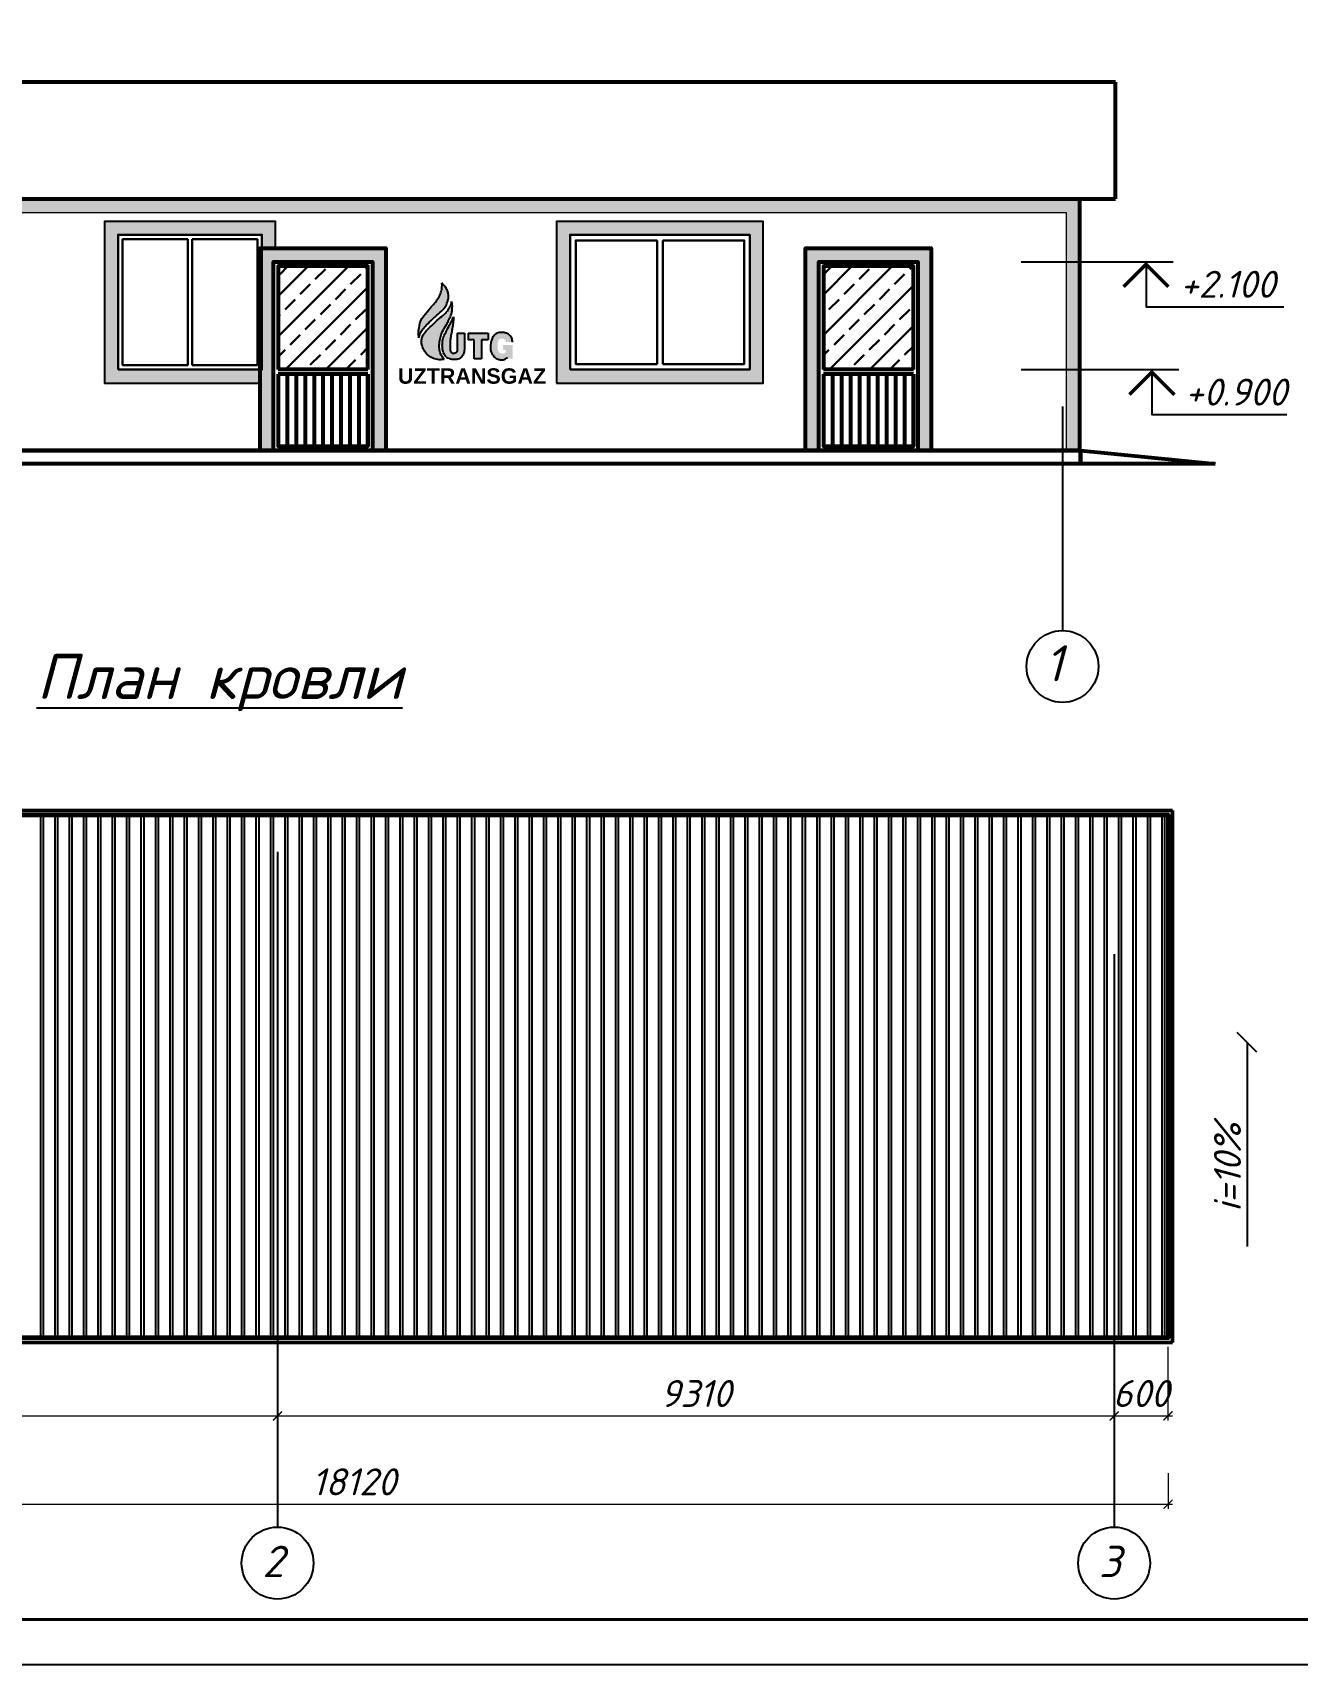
# Model space of a CAD drawing. Extents: x 108150 to 142535, y -18867 to -9422.
# Drawn here: x 134697.2 to 134837.9, y -16848.3 to -16666.8 of the extents above; entities that cross this region are included whole.
import ezdxf
from ezdxf.enums import TextEntityAlignment as Align

# ---------------------------------------------------------------- set-up
doc = ezdxf.new("R2010")
doc.units = 0
doc.header["$MEASUREMENT"] = 0
doc.header["$PDMODE"] = 32
doc.header["$PDSIZE"] = 0.6
doc.layers.add('12321', color=7, linetype='Continuous')
doc.layers.add('PDF2_Text', color=5, linetype='Continuous')
doc.layers.add('Размер', color=8, linetype='Continuous', lineweight=30)
doc.styles.add('PDF Arial', font='arial.ttf')
doc.styles.add('ГОСТ -3', font='isocpeui.ttf', dxfattribs={"height": 3})
doc.styles.add('ГОСТ 300', font='isocpeui.ttf', dxfattribs={"height": 300})
doc.styles.add('ГОСТ-3', font='isocpeur.ttf', dxfattribs={"oblique": 15, "height": 3})
doc.styles.add('ГОСТ3', font='isocpeur.ttf', dxfattribs={"oblique": 15, "height": 3})
doc.dimstyles.new('100-3А', dxfattribs={"dimtxt": 3, "dimasz": 1, "dimexe": 0.5, "dimexo": 1, "dimgap": 1, "dimtad": 1, "dimdec": 0, "dimlfac": 100, "dimtxsty": 'ГОСТ -3', "dimblk": 'ARCHTICK', "dimcen": 2.5, "dimdle": 0.5, "dimclrd": 7, "dimclre": 7, "dimclrt": 7, "dimadec": 0, "dimazin": 0, "dimtfac": 1, "dimtdec": 0, "dimtmove": 0, "dimatfit": 0, "dimldrblk": 'DOT', "dimfxl": 1, "dimlwd": 15, "dimlwe": 15, "dimarcsym": 0})
doc.dimstyles.new('200', dxfattribs={"dimtxt": 3, "dimasz": 2.2, "dimexe": 3, "dimexo": 1, "dimgap": 1, "dimtad": 1, "dimdec": 0, "dimlfac": 200, "dimtxsty": 'ГОСТ3', "dimblk": 'OBLIQUE', "dimcen": 2.5, "dimdle": 3, "dimclrd": 256, "dimclre": 256, "dimclrt": 2, "dimadec": 0, "dimazin": 0, "dimtfac": 1, "dimtdec": 0, "dimtmove": 1, "dimatfit": 3, "dimldrblk": 'OBLIQUE', "dimfxl": 1, "dimlwd": -1, "dimlwe": -1, "dimarcsym": 0})

# ---------------------------------------------------------------- blocks, each defined once
blk = doc.blocks.new('_ArchTick')
at = {"color": 0, "linetype": 'ByBlock', "const_width": 0.15}
blk.add_lwpolyline([(-0.5, -0.5), (0.5, 0.5)], dxfattribs=at)
blk = doc.blocks.new('_Dot')
at = {"color": 0, "linetype": 'ByBlock', "lineweight": -2}
blk.add_line((-0.5, 0), (-1, 0), dxfattribs=at)
at = {"color": 0, "linetype": 'ByBlock', "const_width": 0.5}
blk.add_lwpolyline([(-0.25, 0, 1), (0.25, 0, 1)], format="xyb", close=True, dxfattribs=at)
blk = doc.blocks.new('*D2858')
at = {"color": 7, "lineweight": 15, "transparency": 16777216}
for p, q in [((134823.51, -16813.01), (134823.51, -16821.19)), ((134817.01, -16820.69), (134824.01, -16820.69)), ((134817.51, -16820.64), (134817.51, -16821.19))]:
    blk.add_line(p, q, dxfattribs=at)
at = {"layer": 'Defpoints', "color": 0, "lineweight": 0, "transparency": 16777216}
for p in [(134823.51, -16812.01), (134817.51, -16819.64), (134823.51, -16820.69)]:
    blk.add_point(p, dxfattribs=at)
at = {"color": 7, "lineweight": 15, "transparency": 16777216, "rotation": 180}
blk.add_blockref('_ArchTick', (134817.51, -16820.69), dxfattribs=at)
at = {"color": 7, "lineweight": 15, "transparency": 16777216}
blk.add_blockref('_ArchTick', (134823.51, -16820.69), dxfattribs=at)
at = {"color": 7, "lineweight": 25, "transparency": 16777216, "insert": (134820.51, -16818.19), "char_height": 3, "attachment_point": 5, "style": 'ГОСТ -3'}
blk.add_mtext('600', dxfattribs=at)
blk = doc.blocks.new('_Oblique')
at = {"color": 0, "linetype": 'ByBlock', "lineweight": -2}
blk.add_line((-0.5, -0.5), (0.5, 0.5), dxfattribs=at)

msp = doc.modelspace()

# ---------------------------------------------------------------- hatches: boundary and pattern name
at = {"lineweight": 30}
h = msp.add_hatch(dxfattribs=at)
h.set_pattern_fill('ANSI33', color=116, scale=0.5, style=0)
h.set_pattern_definition([(45, (142186.155, -8040.0336), (-2.245064, 2.245064), []), (45, (142188.4, -8040.0336), (-2.245064, 2.245064), [1.5875, -0.79375])])
h.paths.add_polyline_path([(134724.4761, -16704.2551), (134734.471, -16704.2551), (134734.471, -16692.7551), (134724.4761, -16692.7551)])
h = msp.add_hatch(dxfattribs=at)
h.set_pattern_fill('ANSI33', color=116, scale=0.5, style=0)
h.set_pattern_definition([(45, (142125.455, -8040.0336), (-2.245064, 2.245064), []), (45, (142127.7, -8040.0336), (-2.245064, 2.245064), [1.5875, -0.79375])])
h.paths.add_polyline_path([(134785.1761, -16704.2551), (134795.171, -16704.2551), (134795.171, -16692.7551), (134785.1761, -16692.7551)])
at = {"layer": '12321', "lineweight": 25, "ltscale": 2}
h = msp.add_hatch(color=150, dxfattribs=at)
h.dxf.hatch_style = 1
edge = h.paths.add_edge_path()
edge.add_spline(control_points=[(134740.1483, -16700.7312), (134740.1822, -16700.5525), (134740.247, -16700.2119), (134740.5841, -16699.7395), (134741.0525, -16699.2052), (134741.6052, -16698.6851), (134742.1615, -16698.1859), (134742.6567, -16697.7764), (134743.0862, -16697.3219), (134743.2844, -16696.847), (134743.4399, -16696.3695), (134743.4625, -16695.8642), (134743.2774, -16695.3669), (134743.0796, -16694.9928), (134742.8429, -16694.7859), (134742.7409, -16694.6614), (134742.7044, -16694.6168)], knot_values=[0, 0, 0, 0, 0.65262368, 1.24415385, 2.07205185, 3.24322824, 3.99568422, 4.78694288, 5.58412811, 6.23189658, 6.63475004, 7.41227919, 8.00347945, 8.55049052, 8.92540985, 9.13504268, 9.13504268, 9.13504268, 9.13504268], degree=3, periodic=0)
edge.add_spline(control_points=[(134742.7044, -16694.6168), (134742.7088, -16694.6673), (134742.7216, -16694.8118), (134742.7149, -16695.0828), (134742.6771, -16695.3898), (134742.5752, -16695.7884), (134742.4059, -16696.1578), (134742.1404, -16696.5437), (134741.8178, -16696.939), (134741.3093, -16697.5065), (134740.7875, -16698.1645), (134740.2913, -16698.8028), (134740.1896, -16699.4632), (134740.0548, -16700.0774), (134740.1185, -16700.5233), (134740.1483, -16700.7312)], knot_values=[0, 0, 0, 0, 0.18418989, 0.52701642, 0.98252192, 1.30517237, 2.01955057, 2.44300816, 3.0053773, 3.87300675, 5.20552501, 6.08634623, 6.73187857, 7.59829413, 8.3548451, 8.3548451, 8.3548451, 8.3548451], degree=3, periodic=0)
at = {"layer": '12321', "lineweight": 25, "ltscale": 2, "true_color": 0x41c20a}
h = msp.add_hatch(color=82, dxfattribs=at)
h.dxf.hatch_style = 1
edge = h.paths.add_edge_path()
edge.add_spline(control_points=[(134742.9453, -16703.1346), (134742.7942, -16702.9213), (134742.5389, -16702.5609), (134742.3856, -16701.8616), (134742.4265, -16701.1997), (134742.5685, -16700.5564), (134742.7881, -16699.8935), (134743.162, -16699.3498), (134743.467, -16698.7457), (134743.7015, -16698.3178), (134743.8123, -16697.8853), (134743.8496, -16697.5356), (134743.8762, -16697.205), (134743.8604, -16696.9216), (134743.8052, -16696.7609), (134743.7794, -16696.6858)], knot_values=[0, 0, 0, 0, 0.93906504, 1.58641256, 2.55609072, 3.32548638, 3.97929394, 5.07858464, 5.70029287, 6.44274251, 6.83971772, 7.31315143, 7.71891525, 8.04633, 8.33374548, 8.33374548, 8.33374548, 8.33374548], degree=3, periodic=0)
edge.add_spline(control_points=[(134743.7794, -16696.6858), (134743.7636, -16696.7682), (134743.7303, -16696.9425), (134743.6094, -16697.3041), (134743.3492, -16697.6649), (134742.9367, -16698.1576), (134742.2889, -16698.6343), (134741.629, -16699.2972), (134740.9547, -16699.8849), (134740.5746, -16700.4512), (134740.4197, -16700.9882), (134740.4478, -16701.4686), (134740.58, -16701.8467), (134740.79, -16702.2367), (134741.0821, -16702.6158), (134741.6135, -16702.9711), (134742.2492, -16703.1849), (134742.7076, -16703.1518), (134742.9453, -16703.1346)], knot_values=[0, 0, 0, 0, 0.30483347, 0.644486, 1.37610387, 1.89989162, 2.9776504, 4.27522078, 5.29921557, 6.22162942, 6.70405443, 7.3059298, 7.93679857, 8.14336124, 8.91603044, 9.64390534, 10.44042725, 11.29890269, 11.29890269, 11.29890269, 11.29890269], degree=3, periodic=0)
at = {"layer": '12321', "lineweight": 25, "ltscale": 2}
h = msp.add_hatch(color=170, dxfattribs=at)
h.dxf.hatch_style = 1
edge = h.paths.add_edge_path()
edge.add_line((134745.2012, -16700.1851), (134744.4126, -16700.1851))
edge.add_line((134744.4126, -16700.1851), (134744.4126, -16702.0139))
edge.add_spline(control_points=[(134744.4126, -16702.0139), (134744.402, -16702.1054), (134744.3853, -16702.2488), (134744.2485, -16702.4239), (134744.073, -16702.4581), (134743.8948, -16702.4699), (134743.7661, -16702.3608), (134743.6896, -16702.2057), (134743.6577, -16702.0202), (134743.6613, -16701.71), (134743.647, -16701.3251), (134743.6801, -16700.8995), (134743.7301, -16700.4814), (134743.8341, -16700.0847), (134743.8912, -16699.5858), (134744.0267, -16699.0406), (134744.0188, -16698.6112), (134744.0146, -16698.3826)], knot_values=[0, 0, 0, 0, 0.32175029, 0.50372886, 0.7413174, 0.93122956, 1.11213119, 1.29654799, 1.53988838, 1.77020295, 2.39711599, 2.90378622, 3.28253457, 3.88886889, 4.35336348, 5.06194669, 5.86905617, 5.86905617, 5.86905617, 5.86905617], degree=3, periodic=0)
edge.add_spline(control_points=[(134744.0146, -16698.3826), (134744.0066, -16698.4001), (134743.9216, -16698.5848), (134743.7188, -16699.0041), (134743.3846, -16699.6119), (134743.0528, -16700.2507), (134742.7662, -16700.8851), (134742.7557, -16701.3289), (134742.7503, -16701.5562)], knot_values=[0, 0, 0, 0, 0.06833028, 0.72117683, 1.65163806, 2.52459263, 3.28438922, 4.0823675, 4.0823675, 4.0823675, 4.0823675], degree=3, periodic=0)
edge.add_spline(control_points=[(134742.7503, -16701.5562), (134742.7534, -16701.6177), (134742.7652, -16701.8525), (134742.8116, -16702.2584), (134743.0313, -16702.7565), (134743.517, -16703.0722), (134744.0734, -16703.1836), (134744.621, -16703.0804), (134745.026, -16702.7567), (134745.1765, -16702.3521), (134745.1946, -16702.0998), (134745.2012, -16702.0066)], knot_values=[0, 0, 0, 0, 0.2184505, 0.83381126, 1.44661398, 2.07318585, 2.80467327, 3.4162574, 3.99187545, 4.55748986, 4.88904194, 4.88904194, 4.88904194, 4.88904194], degree=3, periodic=0)
edge.add_line((134745.2012, -16702.0066), (134745.2012, -16700.1851))
h = msp.add_hatch(color=170, dxfattribs=at)
h.dxf.hatch_style = 1
h.paths.add_polyline_path([(134747.1076, -16700.9479), (134747.8441, -16700.9479), (134747.8441, -16700.1851), (134745.6124, -16700.1851), (134745.6124, -16700.9479), (134746.305, -16700.9479), (134746.305, -16703.0589), (134747.1076, -16703.0589)])
h = msp.add_hatch(color=170, dxfattribs=at)
h.dxf.hatch_style = 1
edge = h.paths.add_edge_path()
edge.add_spline(control_points=[(134750.5577, -16701.1862), (134750.5544, -16701.1153), (134750.5475, -16700.9677), (134750.4819, -16700.7445), (134750.3654, -16700.5377), (134750.2249, -16700.4026), (134750.0891, -16700.3065), (134749.9687, -16700.2276), (134749.8017, -16700.1813), (134749.6176, -16700.1318), (134749.3628, -16700.1332), (134749.0428, -16700.1191), (134748.6653, -16700.2546), (134748.3821, -16700.5839), (134748.201, -16700.9619), (134748.107, -16701.4569), (134748.0912, -16701.9133), (134748.1949, -16702.3258), (134748.3663, -16702.6043), (134748.5681, -16702.9185), (134748.8751, -16703.0779), (134749.1403, -16703.1528), (134749.3353, -16703.176), (134749.5314, -16703.1623), (134749.7095, -16703.0924), (134749.8567, -16702.996), (134749.9573, -16702.9304), (134749.9984, -16702.9036)], knot_values=[0, 0, 0, 0, 0.25111067, 0.5227896, 0.81665353, 1.0828984, 1.20521301, 1.40771753, 1.58789185, 1.81639069, 2.08087123, 2.48608788, 2.94981708, 3.44112246, 3.985778, 4.42046793, 5.22027539, 5.58514014, 5.90745935, 6.37746939, 6.88525477, 7.08490717, 7.35582828, 7.57743803, 7.77434882, 8.02634128, 8.20040993, 8.20040993, 8.20040993, 8.20040993], degree=3, periodic=0)
edge.add_line((134749.9984, -16702.9036), (134749.9984, -16703.0531))
edge.add_line((134749.9984, -16703.0531), (134750.5967, -16703.0531))
edge.add_line((134750.5967, -16703.0531), (134750.5967, -16701.5287))
edge.add_line((134750.5967, -16701.5287), (134749.5195, -16701.5287))
edge.add_line((134749.5195, -16701.5287), (134749.5195, -16702.081))
edge.add_line((134749.5195, -16702.081), (134749.8536, -16702.081))
edge.add_spline(control_points=[(134749.8536, -16702.081), (134749.8571, -16702.1342), (134749.8642, -16702.2403), (134749.7766, -16702.3757), (134749.6293, -16702.4702), (134749.4497, -16702.4642), (134749.2408, -16702.4696), (134749.0421, -16702.3427), (134748.9402, -16702.1025), (134748.8995, -16701.8322), (134748.9108, -16701.5377), (134748.9106, -16701.2787), (134748.9469, -16701.058), (134749.051, -16700.8909), (134749.2443, -16700.787), (134749.4665, -16700.7825), (134749.668, -16700.8725), (134749.8035, -16701.0179), (134749.8062, -16701.1397), (134749.8072, -16701.1862)], knot_values=[0, 0, 0, 0, 0.18476977, 0.36821541, 0.54027769, 0.78268383, 0.98616211, 1.27703997, 1.54700192, 1.88874392, 2.2406241, 2.58982635, 2.80813824, 3.0254609, 3.2613069, 3.55693344, 3.77661183, 4.03780399, 4.19947695, 4.19947695, 4.19947695, 4.19947695], degree=3, periodic=0)
edge.add_line((134749.8072, -16701.1862), (134750.5577, -16701.1862))
at = {"layer": 'Размер', "linetype": 'Continuous', "lineweight": 0}
h = msp.add_hatch(color=5, dxfattribs=at)
h.dxf.hatch_style = 1
h.paths.add_polyline_path([(134813.671, -16685.2551), (134640.671, -16685.2551), (134640.671, -16713.2551), (134642.171, -16713.2551), (134642.171, -16686.7551), (134812.171, -16686.7551), (134812.171, -16713.2551), (134813.671, -16713.2551)])
h = msp.add_hatch(color=5, dxfattribs=at)
h.dxf.hatch_style = 1
h.paths.add_polyline_path([(134724.171, -16687.7551), (134705.171, -16687.7551), (134705.171, -16705.7551), (134722.471, -16705.7551), (134722.471, -16704.2551), (134706.671, -16704.2551), (134706.671, -16689.2551), (134722.671, -16689.2551), (134722.671, -16690.7551), (134724.171, -16690.7551)])
h = msp.add_hatch(color=5, dxfattribs=at)
h.dxf.hatch_style = 1
h.paths.add_polyline_path([(134778.4696, -16687.7551), (134755.4696, -16687.7551), (134755.4696, -16705.7551), (134778.4696, -16705.7551)])
h.paths.add_polyline_path([(134776.9696, -16689.2551), (134776.9696, -16704.2551), (134756.9696, -16704.2551), (134756.9696, -16689.2551)], flags=16)
h.paths.add_polyline_path([(134766.6571, -16689.8801), (134766.6571, -16703.6301), (134757.5946, -16703.6301), (134757.5946, -16689.8801)], flags=0)
h.paths.add_polyline_path([(134767.2821, -16689.8801), (134776.3446, -16689.8801), (134776.3446, -16703.6301), (134767.2821, -16703.6301)], flags=0)
h = msp.add_hatch(color=5, dxfattribs=at)
h.dxf.hatch_style = 1
h.paths.add_polyline_path([(134736.471, -16690.7551), (134722.471, -16690.7551), (134722.471, -16713.2551), (134723.971, -16713.2551), (134723.971, -16692.2551), (134734.971, -16692.2551), (134734.971, -16713.2551), (134736.471, -16713.2551)])
h = msp.add_hatch(color=5, dxfattribs=at)
h.dxf.hatch_style = 1
h.paths.add_polyline_path([(134784.671, -16692.2551), (134795.671, -16692.2551), (134795.671, -16713.2551), (134797.171, -16713.2551), (134797.171, -16690.7551), (134783.171, -16690.7551), (134783.171, -16713.2551), (134784.671, -16713.2551)])

# ---------------------------------------------------------------- linework, layer by layer
at = {"color": 116, "lineweight": 53}
for p, q in [((134817.671, -16672.2551, -754.4947), (134636.671, -16672.2551, -754.4947)), ((134817.671, -16685.2551, -754.4947), (134817.671, -16672.2551, -754.4947)), ((134636.671, -16685.2551, -754.4947), (134817.671, -16685.2551, -754.4947)), ((134813.671, -16685.2551, -754.4947), (134813.671, -16713.2551, -754.4947)), ((134813.671, -16685.2551, -754.4947), (134817.671, -16685.2551, -754.4947)), ((134734.471, -16704.2551, -754.4947), (134724.4761, -16704.2551, -754.4947)), ((134734.471, -16704.7551, -754.4947), (134724.4761, -16704.7551, -754.4947)), ((134725.471, -16704.7551, -754.4947), (134725.471, -16712.7551, -754.4947)), ((134726.471, -16704.7551, -754.4947), (134726.471, -16712.7551, -754.4947)), ((134727.471, -16704.7551, -754.4947), (134727.471, -16712.7551, -754.4947)), ((134728.471, -16704.7551, -754.4947), (134728.471, -16712.7551, -754.4947)), ((134729.471, -16704.7551, -754.4947), (134729.471, -16712.7551, -754.4947)), ((134730.471, -16704.7551, -754.4947), (134730.471, -16712.7551, -754.4947)), ((134731.471, -16704.7551, -754.4947), (134731.471, -16712.7551, -754.4947)), ((134732.471, -16704.7551, -754.4947), (134732.471, -16712.7551, -754.4947)), ((134733.471, -16704.7551, -754.4947), (134733.471, -16712.7551, -754.4947)), ((134734.471, -16704.7551, -754.4947), (134734.471, -16712.7551, -754.4947)), ((134795.171, -16704.2551, -754.4947), (134785.1761, -16704.2551, -754.4947)), ((134795.171, -16704.7551, -754.4947), (134785.1761, -16704.7551, -754.4947)), ((134786.171, -16704.7551, -754.4947), (134786.171, -16712.7551, -754.4947)), ((134787.171, -16704.7551, -754.4947), (134787.171, -16712.7551, -754.4947)), ((134788.171, -16704.7551, -754.4947), (134788.171, -16712.7551, -754.4947)), ((134789.171, -16704.7551, -754.4947), (134789.171, -16712.7551, -754.4947)), ((134790.171, -16704.7551, -754.4947), (134790.171, -16712.7551, -754.4947)), ((134791.171, -16704.7551, -754.4947), (134791.171, -16712.7551, -754.4947)), ((134792.171, -16704.7551, -754.4947), (134792.171, -16712.7551, -754.4947)), ((134793.171, -16704.7551, -754.4947), (134793.171, -16712.7551, -754.4947)), ((134794.171, -16704.7551, -754.4947), (134794.171, -16712.7551, -754.4947)), ((134795.171, -16704.7551, -754.4947), (134795.171, -16712.7551, -754.4947)), ((134640.571, -16713.2551, -754.4947), (134813.771, -16713.2551, -754.4947)), ((134813.771, -16713.2551, -754.4947), (134640.671, -16713.2551, -754.4947)), ((134813.771, -16713.2551, -754.4947), (134813.771, -16714.7551, -754.4947)), ((134813.8547, -16714.7551, -754.4947), (134640.6547, -16714.7551, -754.4947))]:
    msp.add_line(p, q, dxfattribs=at)
at = {"color": 116, "lineweight": 30}
for p, q in [((134714.421, -16703.7551, -754.4947), (134714.421, -16689.7551, -754.4947)), ((134714.921, -16703.7551, -754.4947), (134714.921, -16689.7551, -754.4947)), ((134766.6571, -16703.6301, -754.4947), (134766.6571, -16689.8801, -754.4947)), ((134767.2821, -16703.6301, -754.4947), (134767.2821, -16689.8801, -754.4947))]:
    msp.add_line(p, q, dxfattribs=at)
at = {"color": 116, "lineweight": 25}
for p, q in [((134807.171, -16692.2551, -754.4947), (134824.0697, -16692.2551, -754.4947)), ((134807.171, -16704.2551, -754.4947), (134824.7207, -16704.2551, -754.4947)), ((134811.771, -16708.356, -754.4947), (134811.771, -16733.2924, -754.4947))]:
    msp.add_line(p, q, dxfattribs=at)
at = {"color": 94, "lineweight": 50}
for p, q in [((134641.8146, -16753.3135, -754.4947), (134824.0146, -16753.3135, -754.4947)), ((134824.0146, -16812.5135, -754.4947), (134824.0146, -16753.3135, -754.4947)), ((134641.8146, -16812.5135, -754.4947), (134824.0146, -16812.5135, -754.4947))]:
    msp.add_line(p, q, dxfattribs=at)
at = {"color": 7, "lineweight": 25}
for p, q in [((134698.0146, -16753.8135, -754.4947), (134698.0146, -16812.0135, -754.4947)), ((134698.3146, -16753.8135, -754.4947), (134698.3146, -16812.0135, -754.4947)), ((134699.6146, -16753.8135, -754.4947), (134699.6146, -16812.0135, -754.4947)), ((134699.9146, -16753.8135, -754.4947), (134699.9146, -16812.0135, -754.4947)), ((134701.2146, -16753.8135, -754.4947), (134701.2146, -16812.0135, -754.4947)), ((134701.5146, -16753.8135, -754.4947), (134701.5146, -16812.0135, -754.4947)), ((134702.8146, -16753.8135, -754.4947), (134702.8146, -16812.0135, -754.4947)), ((134703.1146, -16753.8135, -754.4947), (134703.1146, -16812.0135, -754.4947)), ((134704.4146, -16753.8135, -754.4947), (134704.4146, -16812.0135, -754.4947)), ((134704.7146, -16753.8135, -754.4947), (134704.7146, -16812.0135, -754.4947)), ((134706.0146, -16753.8135, -754.4947), (134706.0146, -16812.0135, -754.4947)), ((134706.3146, -16753.8135, -754.4947), (134706.3146, -16812.0135, -754.4947)), ((134707.6146, -16753.8135, -754.4947), (134707.6146, -16812.0135, -754.4947)), ((134707.9146, -16753.8135, -754.4947), (134707.9146, -16812.0135, -754.4947)), ((134709.2146, -16753.8135, -754.4947), (134709.2146, -16812.0135, -754.4947)), ((134709.5146, -16753.8135, -754.4947), (134709.5146, -16812.0135, -754.4947)), ((134710.8146, -16753.8135, -754.4947), (134710.8146, -16812.0135, -754.4947)), ((134711.1146, -16753.8135, -754.4947), (134711.1146, -16812.0135, -754.4947)), ((134712.4146, -16753.8135, -754.4947), (134712.4146, -16812.0135, -754.4947)), ((134712.7146, -16753.8135, -754.4947), (134712.7146, -16812.0135, -754.4947)), ((134714.0146, -16753.8135, -754.4947), (134714.0146, -16812.0135, -754.4947)), ((134714.3146, -16753.8135, -754.4947), (134714.3146, -16812.0135, -754.4947)), ((134715.6146, -16753.8135, -754.4947), (134715.6146, -16812.0135, -754.4947)), ((134715.9146, -16753.8135, -754.4947), (134715.9146, -16812.0135, -754.4947)), ((134717.2146, -16753.8135, -754.4947), (134717.2146, -16812.0135, -754.4947)), ((134717.5146, -16753.8135, -754.4947), (134717.5146, -16812.0135, -754.4947)), ((134718.8146, -16753.8135, -754.4947), (134718.8146, -16812.0135, -754.4947)), ((134719.1146, -16753.8135, -754.4947), (134719.1146, -16812.0135, -754.4947)), ((134720.4146, -16753.8135, -754.4947), (134720.4146, -16812.0135, -754.4947)), ((134720.7146, -16753.8135, -754.4947), (134720.7146, -16812.0135, -754.4947)), ((134722.0146, -16753.8135, -754.4947), (134722.0146, -16812.0135, -754.4947)), ((134722.3146, -16753.8135, -754.4947), (134722.3146, -16812.0135, -754.4947)), ((134723.6146, -16753.8135, -754.4947), (134723.6146, -16812.0135, -754.4947)), ((134723.9146, -16753.8135, -754.4947), (134723.9146, -16812.0135, -754.4947)), ((134725.2146, -16753.8135, -754.4947), (134725.2146, -16812.0135, -754.4947)), ((134725.5146, -16753.8135, -754.4947), (134725.5146, -16812.0135, -754.4947)), ((134726.8146, -16753.8135, -754.4947), (134726.8146, -16812.0135, -754.4947)), ((134727.1146, -16753.8135, -754.4947), (134727.1146, -16812.0135, -754.4947)), ((134728.4146, -16753.8135, -754.4947), (134728.4146, -16812.0135, -754.4947)), ((134728.7146, -16753.8135, -754.4947), (134728.7146, -16812.0135, -754.4947)), ((134730.0146, -16753.8135, -754.4947), (134730.0146, -16812.0135, -754.4947)), ((134730.3146, -16753.8135, -754.4947), (134730.3146, -16812.0135, -754.4947)), ((134731.6146, -16753.8135, -754.4947), (134731.6146, -16812.0135, -754.4947)), ((134731.9146, -16753.8135, -754.4947), (134731.9146, -16812.0135, -754.4947)), ((134733.2146, -16753.8135, -754.4947), (134733.2146, -16812.0135, -754.4947)), ((134733.5146, -16753.8135, -754.4947), (134733.5146, -16812.0135, -754.4947)), ((134734.8146, -16753.8135, -754.4947), (134734.8146, -16812.0135, -754.4947)), ((134735.1146, -16753.8135, -754.4947), (134735.1146, -16812.0135, -754.4947)), ((134736.4146, -16753.8135, -754.4947), (134736.4146, -16812.0135, -754.4947)), ((134736.7146, -16753.8135, -754.4947), (134736.7146, -16812.0135, -754.4947)), ((134738.0146, -16753.8135, -754.4947), (134738.0146, -16812.0135, -754.4947)), ((134738.3146, -16753.8135, -754.4947), (134738.3146, -16812.0135, -754.4947)), ((134739.6146, -16753.8135, -754.4947), (134739.6146, -16812.0135, -754.4947)), ((134739.9146, -16753.8135, -754.4947), (134739.9146, -16812.0135, -754.4947)), ((134741.2146, -16753.8135, -754.4947), (134741.2146, -16812.0135, -754.4947)), ((134741.5146, -16753.8135, -754.4947), (134741.5146, -16812.0135, -754.4947)), ((134742.8146, -16753.8135, -754.4947), (134742.8146, -16812.0135, -754.4947)), ((134743.1146, -16753.8135, -754.4947), (134743.1146, -16812.0135, -754.4947)), ((134744.4146, -16753.8135, -754.4947), (134744.4146, -16812.0135, -754.4947)), ((134744.7146, -16753.8135, -754.4947), (134744.7146, -16812.0135, -754.4947)), ((134746.0146, -16753.8135, -754.4947), (134746.0146, -16812.0135, -754.4947)), ((134746.3146, -16753.8135, -754.4947), (134746.3146, -16812.0135, -754.4947)), ((134747.6146, -16753.8135, -754.4947), (134747.6146, -16812.0135, -754.4947)), ((134747.9146, -16753.8135, -754.4947), (134747.9146, -16812.0135, -754.4947)), ((134749.2146, -16753.8135, -754.4947), (134749.2146, -16812.0135, -754.4947)), ((134749.5146, -16753.8135, -754.4947), (134749.5146, -16812.0135, -754.4947)), ((134750.8146, -16753.8135, -754.4947), (134750.8146, -16812.0135, -754.4947)), ((134751.1146, -16753.8135, -754.4947), (134751.1146, -16812.0135, -754.4947)), ((134752.4146, -16753.8135, -754.4947), (134752.4146, -16812.0135, -754.4947)), ((134752.7146, -16753.8135, -754.4947), (134752.7146, -16812.0135, -754.4947)), ((134754.0146, -16753.8135, -754.4947), (134754.0146, -16812.0135, -754.4947)), ((134754.3146, -16753.8135, -754.4947), (134754.3146, -16812.0135, -754.4947)), ((134755.6146, -16753.8135, -754.4947), (134755.6146, -16812.0135, -754.4947)), ((134755.9146, -16753.8135, -754.4947), (134755.9146, -16812.0135, -754.4947)), ((134757.2146, -16753.8135, -754.4947), (134757.2146, -16812.0135, -754.4947)), ((134757.5146, -16753.8135, -754.4947), (134757.5146, -16812.0135, -754.4947)), ((134758.8146, -16753.8135, -754.4947), (134758.8146, -16812.0135, -754.4947)), ((134759.1146, -16753.8135, -754.4947), (134759.1146, -16812.0135, -754.4947)), ((134760.4146, -16753.8135, -754.4947), (134760.4146, -16812.0135, -754.4947)), ((134760.7146, -16753.8135, -754.4947), (134760.7146, -16812.0135, -754.4947)), ((134762.0146, -16753.8135, -754.4947), (134762.0146, -16812.0135, -754.4947)), ((134762.3146, -16753.8135, -754.4947), (134762.3146, -16812.0135, -754.4947)), ((134763.6146, -16753.8135, -754.4947), (134763.6146, -16812.0135, -754.4947)), ((134763.9146, -16753.8135, -754.4947), (134763.9146, -16812.0135, -754.4947)), ((134765.2146, -16753.8135, -754.4947), (134765.2146, -16812.0135, -754.4947)), ((134765.5146, -16753.8135, -754.4947), (134765.5146, -16812.0135, -754.4947)), ((134766.8146, -16753.8135, -754.4947), (134766.8146, -16812.0135, -754.4947)), ((134767.1146, -16753.8135, -754.4947), (134767.1146, -16812.0135, -754.4947)), ((134768.4146, -16753.8135, -754.4947), (134768.4146, -16812.0135, -754.4947)), ((134768.7146, -16753.8135, -754.4947), (134768.7146, -16812.0135, -754.4947)), ((134770.0146, -16753.8135, -754.4947), (134770.0146, -16812.0135, -754.4947)), ((134770.3146, -16753.8135, -754.4947), (134770.3146, -16812.0135, -754.4947)), ((134771.6146, -16753.8135, -754.4947), (134771.6146, -16812.0135, -754.4947)), ((134771.9146, -16753.8135, -754.4947), (134771.9146, -16812.0135, -754.4947)), ((134773.2146, -16753.8135, -754.4947), (134773.2146, -16812.0135, -754.4947)), ((134773.5146, -16753.8135, -754.4947), (134773.5146, -16812.0135, -754.4947)), ((134774.8146, -16753.8135, -754.4947), (134774.8146, -16812.0135, -754.4947)), ((134775.1146, -16753.8135, -754.4947), (134775.1146, -16812.0135, -754.4947)), ((134776.4146, -16753.8135, -754.4947), (134776.4146, -16812.0135, -754.4947)), ((134776.7146, -16753.8135, -754.4947), (134776.7146, -16812.0135, -754.4947)), ((134778.0146, -16753.8135, -754.4947), (134778.0146, -16812.0135, -754.4947)), ((134778.3146, -16753.8135, -754.4947), (134778.3146, -16812.0135, -754.4947)), ((134779.6146, -16753.8135, -754.4947), (134779.6146, -16812.0135, -754.4947)), ((134779.9146, -16753.8135, -754.4947), (134779.9146, -16812.0135, -754.4947)), ((134781.2146, -16753.8135, -754.4947), (134781.2146, -16812.0135, -754.4947)), ((134781.5146, -16753.8135, -754.4947), (134781.5146, -16812.0135, -754.4947)), ((134782.8146, -16753.8135, -754.4947), (134782.8146, -16812.0135, -754.4947)), ((134783.1146, -16753.8135, -754.4947), (134783.1146, -16812.0135, -754.4947)), ((134784.4146, -16753.8135, -754.4947), (134784.4146, -16812.0135, -754.4947)), ((134784.7146, -16753.8135, -754.4947), (134784.7146, -16812.0135, -754.4947)), ((134786.0146, -16753.8135, -754.4947), (134786.0146, -16812.0135, -754.4947)), ((134786.3146, -16753.8135, -754.4947), (134786.3146, -16812.0135, -754.4947)), ((134787.6146, -16753.8135, -754.4947), (134787.6146, -16812.0135, -754.4947)), ((134787.9146, -16753.8135, -754.4947), (134787.9146, -16812.0135, -754.4947)), ((134789.2146, -16753.8135, -754.4947), (134789.2146, -16812.0135, -754.4947)), ((134789.5146, -16753.8135, -754.4947), (134789.5146, -16812.0135, -754.4947)), ((134790.8146, -16753.8135, -754.4947), (134790.8146, -16812.0135, -754.4947)), ((134791.1146, -16753.8135, -754.4947), (134791.1146, -16812.0135, -754.4947)), ((134792.4146, -16753.8135, -754.4947), (134792.4146, -16812.0135, -754.4947)), ((134792.7146, -16753.8135, -754.4947), (134792.7146, -16812.0135, -754.4947)), ((134794.0146, -16753.8135, -754.4947), (134794.0146, -16812.0135, -754.4947)), ((134794.3146, -16753.8135, -754.4947), (134794.3146, -16812.0135, -754.4947)), ((134795.6146, -16753.8135, -754.4947), (134795.6146, -16812.0135, -754.4947)), ((134795.9146, -16753.8135, -754.4947), (134795.9146, -16812.0135, -754.4947)), ((134797.2146, -16753.8135, -754.4947), (134797.2146, -16812.0135, -754.4947)), ((134797.5146, -16753.8135, -754.4947), (134797.5146, -16812.0135, -754.4947)), ((134798.8146, -16753.8135, -754.4947), (134798.8146, -16812.0135, -754.4947)), ((134799.1146, -16753.8135, -754.4947), (134799.1146, -16812.0135, -754.4947)), ((134800.4146, -16753.8135, -754.4947), (134800.4146, -16812.0135, -754.4947)), ((134800.7146, -16753.8135, -754.4947), (134800.7146, -16812.0135, -754.4947)), ((134802.0146, -16753.8135, -754.4947), (134802.0146, -16812.0135, -754.4947)), ((134802.3146, -16753.8135, -754.4947), (134802.3146, -16812.0135, -754.4947)), ((134803.6146, -16753.8135, -754.4947), (134803.6146, -16812.0135, -754.4947)), ((134803.9146, -16753.8135, -754.4947), (134803.9146, -16812.0135, -754.4947)), ((134805.2146, -16753.8135, -754.4947), (134805.2146, -16812.0135, -754.4947)), ((134805.5146, -16753.8135, -754.4947), (134805.5146, -16812.0135, -754.4947)), ((134806.8146, -16753.8135, -754.4947), (134806.8146, -16812.0135, -754.4947)), ((134807.1146, -16753.8135, -754.4947), (134807.1146, -16812.0135, -754.4947)), ((134808.4146, -16753.8135, -754.4947), (134808.4146, -16812.0135, -754.4947)), ((134808.7146, -16753.8135, -754.4947), (134808.7146, -16812.0135, -754.4947)), ((134810.0146, -16753.8135, -754.4947), (134810.0146, -16812.0135, -754.4947)), ((134810.3146, -16753.8135, -754.4947), (134810.3146, -16812.0135, -754.4947)), ((134811.6146, -16753.8135, -754.4947), (134811.6146, -16812.0135, -754.4947)), ((134811.9146, -16753.8135, -754.4947), (134811.9146, -16812.0135, -754.4947)), ((134813.2146, -16753.8135, -754.4947), (134813.2146, -16812.0135, -754.4947)), ((134813.5146, -16753.8135, -754.4947), (134813.5146, -16812.0135, -754.4947)), ((134814.8146, -16753.8135, -754.4947), (134814.8146, -16812.0135, -754.4947)), ((134815.1146, -16753.8135, -754.4947), (134815.1146, -16812.0135, -754.4947)), ((134816.4146, -16753.8135, -754.4947), (134816.4146, -16812.0135, -754.4947)), ((134816.7146, -16753.8135, -754.4947), (134816.7146, -16812.0135, -754.4947)), ((134818.0146, -16753.8135, -754.4947), (134818.0146, -16812.0135, -754.4947)), ((134818.3146, -16753.8135, -754.4947), (134818.3146, -16812.0135, -754.4947)), ((134819.6146, -16753.8135, -754.4947), (134819.6146, -16812.0135, -754.4947)), ((134819.9146, -16753.8135, -754.4947), (134819.9146, -16812.0135, -754.4947)), ((134821.2146, -16753.8135, -754.4947), (134821.2146, -16812.0135, -754.4947)), ((134821.5146, -16753.8135, -754.4947), (134821.5146, -16812.0135, -754.4947)), ((134822.8146, -16753.8135, -754.4947), (134822.8146, -16812.0135, -754.4947)), ((134823.1146, -16753.8135, -754.4947), (134823.1146, -16812.0135, -754.4947))]:
    msp.add_line(p, q, dxfattribs=at)
at = {"color": 5, "lineweight": 25}
for p, q in [((134724.4146, -16757.9135, -754.4947), (134724.4146, -16833.0615, -754.4947)), ((134817.5146, -16769.3135, -754.4947), (134817.5146, -16833.0615, -754.4947))]:
    msp.add_line(p, q, dxfattribs=at)
at = {"color": 0, "lineweight": -3, "elevation": -754.4947}
msp.add_lwpolyline([(134571.3475, -16848.334), (135201.3475, -16848.334), (135201.3475, -16551.334), (134571.3475, -16551.334)], close=True, dxfattribs=at)
at = {"color": 7, "lineweight": 40, "elevation": -754.4947}
msp.add_lwpolyline([(134591.3475, -16843.334), (135196.3475, -16843.334), (135196.3475, -16556.334), (134591.3475, -16556.334)], close=True, dxfattribs=at)
at = {"color": 5, "linetype": 'Continuous', "lineweight": 0, "elevation": -754.4947}
msp.add_lwpolyline([(134642.171, -16713.2551), (134642.171, -16686.7551), (134812.171, -16686.7551), (134812.171, -16713.2551)], dxfattribs=at)
at = {"color": 5, "elevation": -754.4947}
msp.add_lwpolyline([(134724.171, -16690.7551), (134724.171, -16687.7551), (134705.171, -16687.7551), (134705.171, -16705.7551), (134722.471, -16705.7551)], dxfattribs=at)
msp.add_lwpolyline([(134755.4696, -16705.7551), (134778.4696, -16705.7551), (134778.4696, -16687.7551), (134755.4696, -16687.7551)], close=True, dxfattribs=at)
at = {"color": 116, "lineweight": 30, "elevation": -754.4947}
for points in [[(134706.671, -16704.2551), (134722.671, -16704.2551), (134722.671, -16689.2551), (134706.671, -16689.2551)], [(134756.9696, -16704.2551), (134776.9696, -16704.2551), (134776.9696, -16689.2551), (134756.9696, -16689.2551)]]:
    msp.add_lwpolyline(points, close=True, dxfattribs=at)
for points in [[(134714.421, -16703.7551), (134707.171, -16703.7551), (134707.171, -16689.7551), (134714.421, -16689.7551)], [(134714.921, -16689.7551), (134722.171, -16689.7551), (134722.171, -16703.7551), (134714.921, -16703.7551)], [(134766.6571, -16703.6301), (134757.5946, -16703.6301), (134757.5946, -16689.8801), (134766.6571, -16689.8801)], [(134767.2821, -16689.8801), (134776.3446, -16689.8801), (134776.3446, -16703.6301), (134767.2821, -16703.6301)]]:
    msp.add_lwpolyline(points, dxfattribs=at)
at = {"color": 5, "lineweight": 53, "elevation": -754.4947}
for points in [[(134723.971, -16713.2551), (134722.471, -16713.2551), (134722.471, -16690.7551), (134736.471, -16690.7551), (134736.471, -16713.2551), (134734.971, -16713.2551)], [(134784.671, -16713.2551), (134783.171, -16713.2551), (134783.171, -16690.7551), (134797.171, -16690.7551), (134797.171, -16713.2551), (134795.671, -16713.2551)]]:
    msp.add_lwpolyline(points, dxfattribs=at)
at = {"color": 116, "lineweight": 53, "elevation": -754.4947}
for points in [[(134734.971, -16713.2551), (134723.971, -16713.2551), (134723.971, -16692.2551), (134734.971, -16692.2551)], [(134795.671, -16713.2551), (134784.671, -16713.2551), (134784.671, -16692.2551), (134795.671, -16692.2551)], [(134828.771, -16714.7551), (134813.771, -16714.7551), (134813.771, -16713.2551), (134828.771, -16714.7551)]]:
    msp.add_lwpolyline(points, close=True, dxfattribs=at)
at = {"color": 116, "lineweight": 25, "elevation": -754.4947}
for points in [[(134818.5697, -16695.0379, 0.4, 0.4, 0), (134821.0697, -16692.5379, 0.4, 0.4, 0), (134823.5697, -16695.0379, 0.4, 0.4, 0)], [(134819.2207, -16707.0379, 0.4, 0.4, 0), (134821.7207, -16704.5379, 0.4, 0.4, 0), (134824.2207, -16707.0379, 0.4, 0.4, 0)]]:
    msp.add_lwpolyline(points, format="xyseb", dxfattribs=at)
for points in [[(134821.0697, -16692.2551), (134821.0697, -16697.2551), (134836.3902, -16697.2551)], [(134821.7207, -16704.2551), (134821.7207, -16709.2551), (134836.7321, -16709.2551)]]:
    msp.add_lwpolyline(points, dxfattribs=at)
at = {"color": 116, "lineweight": 53, "elevation": -754.4947}
for points in [[(134734.471, -16704.2551), (134734.471, -16692.7551), (134724.4761, -16692.7551), (134724.4761, -16704.2551)], [(134795.171, -16704.2551), (134795.171, -16692.7551), (134785.1761, -16692.7551), (134785.1761, -16704.2551)], [(134724.4761, -16704.7551), (134724.4761, -16712.7551), (134734.471, -16712.7551), (134734.471, -16704.7551)], [(134785.1761, -16704.7551), (134785.1761, -16712.7551), (134795.171, -16712.7551), (134795.171, -16704.7551)]]:
    msp.add_lwpolyline(points, dxfattribs=at)
at = {"color": 116, "lineweight": 60, "elevation": -754.4947}
msp.add_lwpolyline([(134642.3146, -16753.8135), (134823.5146, -16753.8135), (134823.5146, -16812.0135), (134642.3146, -16812.0135)], close=True, dxfattribs=at)
at = {"color": 206, "lineweight": 25}
msp.add_circle((134811.771, -16737.2924, -754.4947), 4, dxfattribs=at)
at = {"color": 7}
for centre in [(134724.4146, -16837.0615, -754.4947), (134817.5146, -16837.0615, -754.4947)]:
    msp.add_circle(centre, 4, dxfattribs=at)
at = {"layer": '12321', "color": 170, "lineweight": 25, "ltscale": 2}
for p, q in [((134744.4126, -16700.1851), (134745.2012, -16700.1851)), ((134744.4126, -16700.1851), (134744.4126, -16702.0139)), ((134745.2012, -16700.1851), (134745.2012, -16702.0066)), ((134745.6124, -16700.1851), (134747.8441, -16700.1851)), ((134745.6124, -16700.1851), (134745.6124, -16700.9479)), ((134746.305, -16700.9479), (134745.6124, -16700.9479)), ((134746.305, -16703.0589), (134746.305, -16700.9479)), ((134747.8441, -16700.9479), (134747.1076, -16700.9479)), ((134747.1076, -16700.9479), (134747.1076, -16703.0589)), ((134747.8441, -16700.1851), (134747.8441, -16700.9479)), ((134747.1076, -16703.0589), (134746.305, -16703.0589))]:
    msp.add_line(p, q, dxfattribs=at)
at = {"layer": '12321', "color": 150, "lineweight": 25, "ltscale": 2}
for points in [[(134740.1483, -16700.7312), (134740.0939, -16700.109), (134740.1944, -16699.4008), (134740.3171, -16698.8822), (134740.7077, -16698.2687), (134741.3999, -16697.4138), (134741.8687, -16696.8722), (134742.1588, -16696.5097), (134742.3541, -16696.2197), (134742.5972, -16695.6824), (134742.6634, -16695.4244), (134742.7117, -16695.0514), (134742.7158, -16694.7684), (134742.7044, -16694.6168)], [(134740.1483, -16700.7312), (134740.288, -16700.2108), (134740.5501, -16699.7988), (134740.9973, -16699.2819), (134741.6922, -16698.6096), (134742.156, -16698.1963), (134742.6477, -16697.7663), (134743.0776, -16697.2679), (134743.3018, -16696.7824), (134743.3981, -16696.464), (134743.4166, -16695.8224), (134743.2627, -16695.3592), (134743.0317, -16694.9712), (134742.8167, -16694.7484), (134742.7044, -16694.6168)]]:
    msp.add_spline(points, degree=3, dxfattribs=at)
at = {"layer": '12321', "color": 82, "lineweight": 25, "ltscale": 2, "true_color": 0x41c20a}
for points in [[(134742.9453, -16703.1346), (134742.2366, -16703.1373), (134741.6099, -16702.9379), (134741.1137, -16702.599), (134740.718, -16702.0987), (134740.6373, -16701.9484), (134740.4695, -16701.4554), (134740.449, -16700.9589), (134740.5538, -16700.5747), (134740.9613, -16699.9313), (134741.5659, -16699.3405), (134742.3524, -16698.6131), (134743.0267, -16698.0326), (134743.3095, -16697.7055), (134743.6357, -16697.1971), (134743.7269, -16696.932), (134743.7794, -16696.6858)], [(134742.9453, -16703.1346), (134742.5481, -16702.4689), (134742.4249, -16701.9488), (134742.4528, -16701.1487), (134742.5869, -16700.5279), (134742.7665, -16700.0188), (134743.2136, -16699.2291), (134743.4547, -16698.776), (134743.7163, -16698.2217), (134743.7999, -16697.9048), (134743.8497, -16697.5171), (134743.8695, -16697.1827), (134743.8468, -16696.9133), (134743.7794, -16696.6858)]]:
    msp.add_spline(points, degree=3, dxfattribs=at)
at = {"layer": '12321', "color": 170, "lineweight": 25, "ltscale": 2}
for points in [[(134742.7503, -16701.5562), (134742.8119, -16700.884), (134743.0435, -16700.2844), (134743.3799, -16699.627), (134743.7493, -16698.9319), (134743.9904, -16698.4351), (134744.0146, -16698.3826)], [(134744.4126, -16702.0139), (134744.3496, -16702.2786), (134744.2506, -16702.3966), (134744.0586, -16702.4559), (134743.8981, -16702.4491), (134743.7764, -16702.3562), (134743.7031, -16702.2185), (134743.6636, -16702.0165), (134743.6592, -16701.8217), (134743.657, -16701.2914), (134743.6863, -16700.8638), (134743.7281, -16700.5461), (134743.8307, -16700.0436), (134743.89, -16699.6551), (134743.9956, -16699.0651), (134744.0146, -16698.3826)], [(134745.2012, -16702.0066), (134745.1712, -16702.2855), (134744.9909, -16702.7287), (134744.6142, -16703.0372), (134744.1084, -16703.1464), (134743.5016, -16703.0254), (134743.0684, -16702.7199), (134742.8383, -16702.2554), (134742.7606, -16701.7407), (134742.7503, -16701.5562)], [(134750.5577, -16701.1862), (134750.5397, -16700.9746), (134750.4759, -16700.7538), (134750.3514, -16700.5386), (134750.1909, -16700.3805), (134750.1072, -16700.3198), (134749.9597, -16700.2327), (134749.8149, -16700.1851), (134749.6264, -16700.1424), (134749.4029, -16700.1315), (134749.0602, -16700.141), (134748.6929, -16700.2788), (134748.4075, -16700.5809), (134748.2088, -16700.9966), (134748.1329, -16701.3564), (134748.1307, -16702.033), (134748.2131, -16702.3305), (134748.3454, -16702.5689), (134748.5861, -16702.8853), (134748.9592, -16703.0982), (134749.1219, -16703.1437), (134749.3496, -16703.1697), (134749.5362, -16703.1519), (134749.6923, -16703.0938), (134749.875, -16702.984), (134749.9984, -16702.9036)]]:
    msp.add_spline(points, degree=3, dxfattribs=at)

# ---------------------------------------------------------------- texts
at = {"color": 116, "lineweight": 25, "style": 'ГОСТ -3'}
for s, p in [('+2.100', (134835.4583, -16696.2551, -754.4947)), ('+0.900', (134836.7321, -16708.2551, -754.4947))]:
    msp.add_text(s, height=3, dxfattribs=at).set_placement(p, align=Align.RIGHT)
at = {"color": 7}
for s, height, style, p in [('%%UПлан кровли', 5, 'ГОСТ -3', (134697.6001, -16740.9052, -754.4947)), ('2', 3.5, 'ГОСТ 300', (134722.7217, -16838.6303, -754.4947)), ('3', 3.5, 'ГОСТ 300', (134815.8217, -16838.6303, -754.4947))]:
    msp.add_text(s, height=height, dxfattribs=dict(at, style=style)).set_placement(p)
at = {"color": 0, "linetype": 'Continuous', "lineweight": 25, "style": 'ГОСТ3', "oblique": 15}
msp.add_text('1', height=4, dxfattribs=at).set_placement((134809.8125, -16738.9289, -754.4947))
at = {"color": 0, "linetype": 'Continuous', "lineweight": 25, "style": 'ГОСТ-3', "oblique": 15}
msp.add_text('i=10%%%', height=3, rotation=90, dxfattribs=at).set_placement((134831.6278, -16797.9671, -754.4947))
at = {"layer": 'PDF2_Text', "lineweight": 25, "insert": (134737.811, -16705.8486), "char_height": 1.71479, "attachment_point": 7, "style": 'PDF Arial'}
msp.add_mtext('{\\fArial|b1|i0|c204|p34;UZTRANSGAZ}', dxfattribs=at)

# ---------------------------------------------------------------- dimensions: what is measured, and where the dimension line sits
at = {"color": 116, "lineweight": 25}
dim = msp.add_linear_dim(base=(134823.5146, -16820.692, -754.4947), p1=(134817.5146, -16819.6383, -754.4947), p2=(134823.5146, -16812.0135, -754.4947), dimstyle='100-3А', override={"dimtmove": 1}, dxfattribs=at)
dim.commit()
dim.dimension.update_dxf_attribs({"geometry": '*D2858', "text_midpoint": (134820.5146, -16820.692, -754.4947), "dimtype": 160})
for base, p1, p2 in [((134724.4146, -16820.692, -754.4947), (134648.3146, -16819.2101, -754.4947), (134724.4146, -16819.6383, -754.4947)), ((134817.5146, -16820.692, -754.4947), (134724.4146, -16819.6383, -754.4947), (134817.5146, -16819.6383, -754.4947))]:
    msp.add_linear_dim(base=base, p1=p1, p2=p2, dimstyle='100-3А', override={"dimtmove": 1}, dxfattribs=at).render()
msp.add_linear_dim(base=(134823.5146, -16830.5233, -754.4947), p1=(134642.3146, -16826.0637, -754.4947), p2=(134823.5146, -16826.0637, -754.4947), dimstyle='100-3А', dxfattribs=at).render()

# ---------------------------------------------------------------- leaders
at = {"color": 7, "lineweight": 20}
msp.add_leader([(134832.3043, -16779.1123, -754.4947), (134832.3043, -16801.8523, -754.4947)], dimstyle='200', override={"dimgap": 1, "dimtad": 0, "dimtxsty": 'ГОСТ-3'}, dxfattribs=at)

doc.saveas('drawing.dxf')
